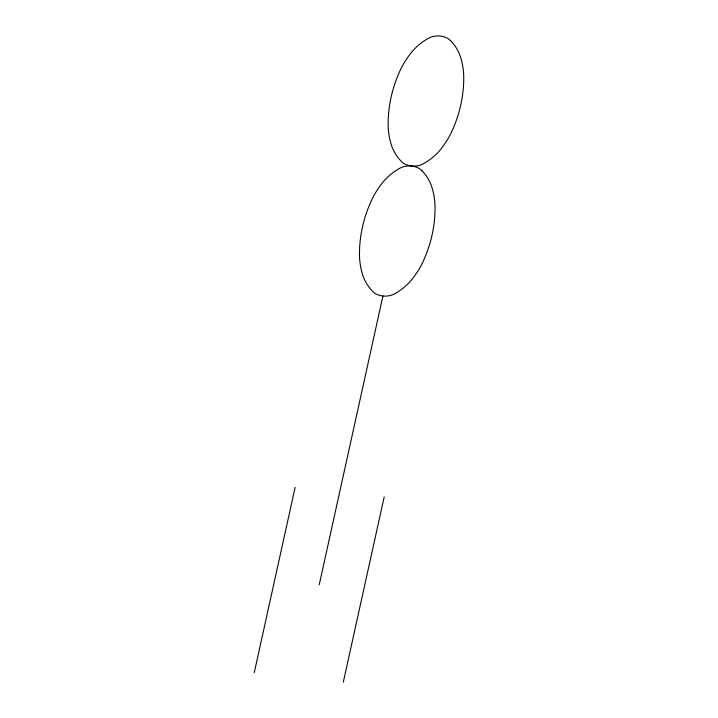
<?xml version="1.0" encoding="UTF-8"?>
<svg xmlns="http://www.w3.org/2000/svg" width="718" height="718" viewBox="0 0 718 718"><rect width="100%" height="100%" fill="white"/><g stroke="black" fill="none" stroke-linecap="round" stroke-linejoin="round"><path stroke-width="1.08" d="M254.262 672.578L295.116 487.423M319.223 584.757L382.927 296.013M343.33 682.1L384.184 496.946M450.662 40.72A15.536 11.291 -1.2 0 0 428.35 38.332A67.034 48.707 -1.2 0 0 411.432 52.423A132.426 96.221 -1.2 0 0 399.854 71.082A230.891 167.761 -1.2 0 0 388.151 124.124A132.426 96.221 -1.2 0 0 391.148 144.345A67.034 48.707 -1.2 0 0 401.218 161.317A15.536 11.291 -1.2 0 0 423.53 163.704A67.034 48.707 -1.2 0 0 440.457 149.613A132.426 96.221 -1.2 0 0 452.035 130.954A230.891 167.761 -1.2 0 0 463.738 77.912A132.426 96.221 -1.2 0 0 460.741 57.691A67.034 48.707 -1.2 0 0 450.662 40.72M421.987 170.713A15.536 11.291 -1.2 0 0 399.675 168.326A67.034 48.707 -1.2 0 0 382.748 182.417A132.426 96.221 -1.2 0 0 371.179 201.076A230.891 167.761 -1.2 0 0 359.476 254.118A132.426 96.221 -1.2 0 0 362.473 274.339A67.034 48.707 -1.2 0 0 372.543 291.311A15.536 11.291 -1.2 0 0 394.855 293.698A67.034 48.707 -1.2 0 0 411.782 279.607A132.426 96.221 -1.2 0 0 423.351 260.948A230.891 167.761 -1.2 0 0 435.054 207.906A132.426 96.221 -1.2 0 0 432.056 187.685A67.034 48.707 -1.2 0 0 421.987 170.713"/></g></svg>
